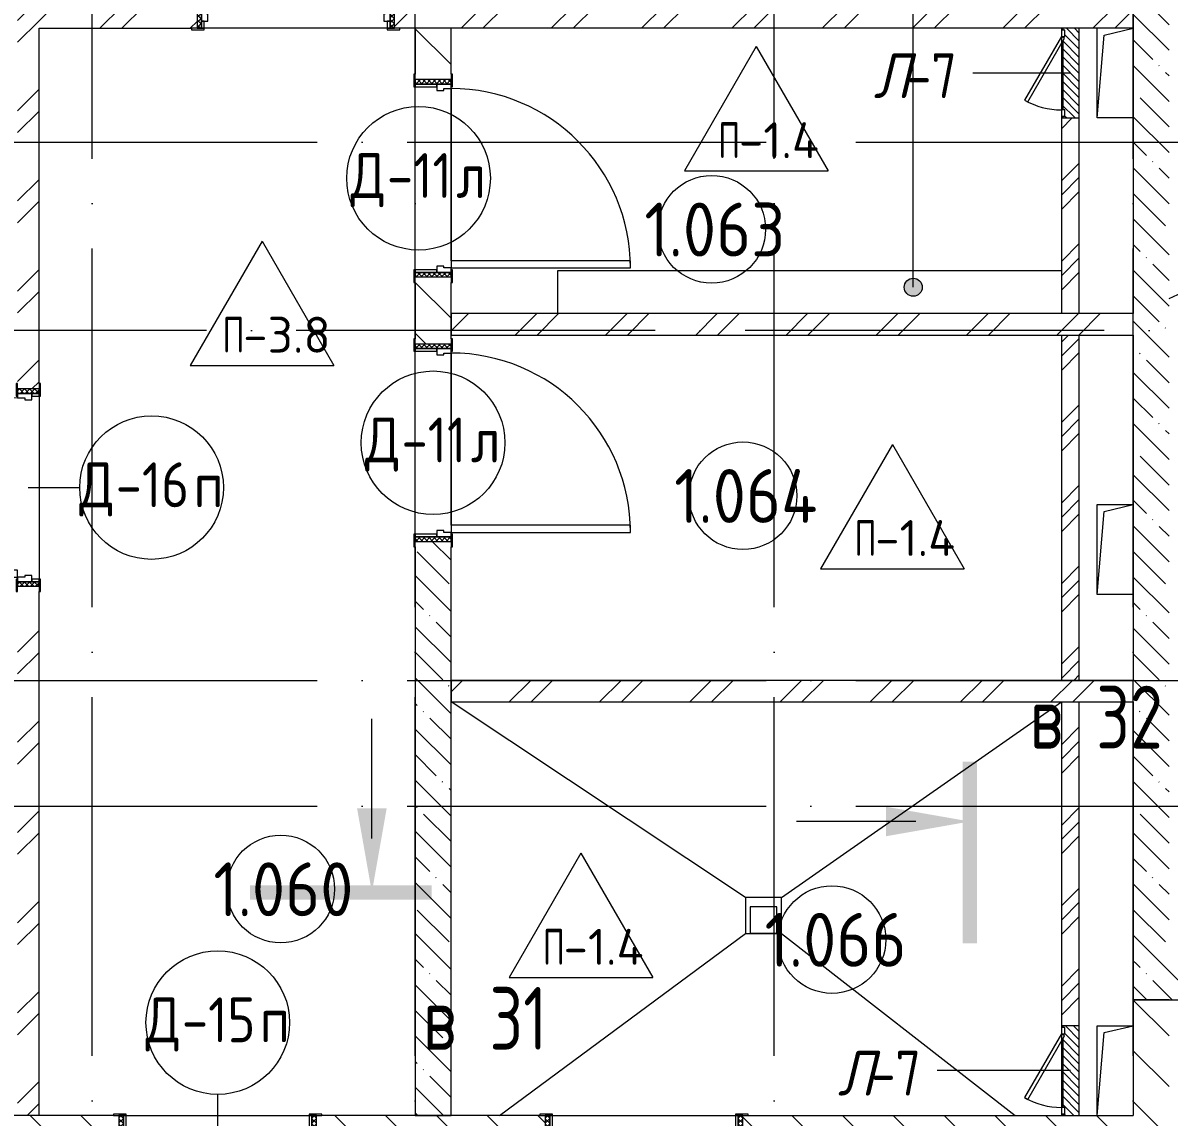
# Model space of a CAD drawing. Header units: millimetres. Extents: x -68946 to 690821, y -552984 to 293768.
# Drawn here: x 142603 to 148988, y 49241 to 55340 of the extents above; entities that cross this region are included whole.
import ezdxf

# ---------------------------------------------------------------- set-up
doc = ezdxf.new("R2010")
doc.units = ezdxf.units.MM
doc.linetypes.add('ADSK_Линия сетки', pattern=[2500, 2000, -250, 0, -250])
doc.linetypes.add('ADSK_Скрыто', pattern=[600, 300, -300])
for name, color, linetype, lineweight in [('A-AREA-____-IDEN', 250, 'Continuous', 9), ('A-DETL-GENF-OTLN', 250, 'Continuous', 5), ('A-DOOR-____-IDEN', 250, 'Continuous', 9), ('A-DOOR-____-MCUT', 250, 'Continuous', 5), ('A-DOOR-____-OTLN', 250, 'Continuous', 5), ('A-DOOR-FRAM-MCUT', 250, 'Continuous', 5), ('A-DOOR-FRAM-OTLN', 250, 'Continuous', 5), ('A-FLOR-____-IDEN', 250, 'Continuous', 9), ('A-FLOR-____-OTLN', 250, 'Continuous', 9), ('A-GENM-____-MCUT', 250, 'Continuous', 25), ('A-GENM-____-OTLN', 250, 'Continuous', 9), ('A-GLAZ-____-OTLN', 250, 'Continuous', 5), ('A-WALL-____-MCUT', 250, 'Continuous', 13), ('A-WALL-____-PATT', 250, 'Continuous', 13), ('G-____-____-SYMB', 250, 'ADSK_Скрыто', 9), ('G-____-____-TEXT', 250, 'Continuous', 9), ('I-WALL-____-OTLN', 250, 'Continuous', 9), ('P-SANR-FIXT-OTLN', 250, 'Continuous', 9), ('S-GRID-____-OTLN', 250, 'Continuous', 9), ('S-STRS-____-MBND', 250, 'Continuous', 5)]:
    doc.layers.add(name, color=color, linetype=linetype, lineweight=lineweight)
doc.styles.add('GOST Common_1', font='', dxfattribs={"width": 0.9, "height": 250})
doc.styles.add('GOST Common_2', font='', dxfattribs={"width": 0.8, "height": 350})
doc.styles.add('ISOCPEUR_1', font='isocpeur.ttf', dxfattribs={"width": 0.9, "height": 250})
doc.styles.add('ISOCPEUR_2', font='isocpeur.ttf', dxfattribs={"height": 160})
doc.styles.add('ISOCPEUR_I_1', font='ГОСТ тип А.ttf', dxfattribs={"height": 2500})
doc.styles.get('GOST Common_1').set_extended_font_data('GOST Common')
doc.styles.get('GOST Common_2').set_extended_font_data('GOST Common')
pattern_1 = [(135, (12287.91, -0.0006), (-141.42136, -141.42136), [])]
pattern_2 = [(135, (1751.41, 164.685), (-14.14214, -14.14214), []), (225, (1751.41, 164.685), (14.14214, -14.14214), [])]
pattern_3 = [(45, (-371.384, 164.685), (-14.1421, 14.1421), []), (135, (-371.384, 164.685), (-14.1421, -14.1421), [])]
pattern_4 = [(135, (1751.41, 124.685), (-14.14214, -14.14214), []), (225, (1751.41, 124.685), (14.14214, -14.14214), [])]
pattern_5 = [(45, (-371.384, 124.685), (-14.1421, 14.1421), []), (135, (-371.384, 124.685), (-14.1421, -14.1421), [])]
pattern_6 = [(45, (12287.9, -0.0006), (-251.4472, 251.4472), []), (45, (12287.9, 381), (-251.4472, 251.4472), [])]
pattern_7 = [(135, (12287.91, -0.0006), (-142.5612, -142.5612), []), (135, (12430.48, -0.0006), (-142.5612, -142.5612), [252.016, -50.403, 3.353, -47.05])]

# ---------------------------------------------------------------- blocks, each defined once
blk = doc.blocks.new('Разрез - Номер вида сзади_3_5 мм-32550532-АР1_Кладочный план 1 этажа С2и3')
at = {"layer": 'G-____-____-SYMB', "linetype": 'Continuous'}
for points in [[(9.798, 0.404), (9.798, -0.394), (-0.333, -0.394), (-0.333, 0.404)], [(2.176, -4.675), (3, 0), (3.824, -4.675)]]:
    blk.add_hatch(color=256, dxfattribs=at).paths.add_polyline_path(points)
at = {"layer": 'G-____-____-SYMB', "linetype": 'Continuous', "lineweight": 20}
blk.add_line((3, -3), (3, -9.663), dxfattribs=at)
blk = doc.blocks.new('Дверь_СКБ_1Ст_Внутренняя - Д-15п_1100x2100h_Приемная_ Кабинет психолога_ Кабинет логопеда-41864136-АР1_Маркировочный план 1 этажа С2и3')
at = {"layer": 'A-DOOR-____-OTLN'}
h = blk.add_hatch(dxfattribs=at)
h.set_pattern_fill('FP_14', color=256, style=0, pattern_type=2)
h.set_pattern_definition(pattern_2)
h.paths.add_polyline_path([(537.5, 100), (537.5, -100), (562.5, -100), (562.5, 100)])
at = {"layer": 'A-DOOR-FRAM-OTLN'}
h = blk.add_hatch(dxfattribs=at)
h.set_pattern_fill('FP_15', color=256, style=0, pattern_type=2)
h.set_pattern_definition(pattern_3)
h.paths.add_polyline_path([(-537.5, 100), (-537.5, -100), (-512.5, -100), (-512.5, 100)])
at = {"layer": 'A-DOOR-____-MCUT'}
for p, q in [((-487.5, 1100), (-487.5, 100)), ((-447.5, 1100), (-487.5, 1100)), ((-447.5, 100), (-447.5, 1100)), ((-487.5, 100), (-447.5, 100))]:
    blk.add_line(p, q, dxfattribs=at)
at = {"layer": 'A-DOOR-____-OTLN'}
blk.add_arc((-487.5, 100), 1000, 360, 90, dxfattribs=at)
at = {"layer": 'A-DOOR-FRAM-MCUT'}
for p, q in [((-497.5, 108), (-567.5, 108)), ((-567.5, 108), (-567.5, 100)), ((-567.5, 100), (-497.5, 100)), ((-512.5, 100), (-537.5, 100)), ((-537.5, 100), (-537.5, -100)), ((-487.5, 100), (-512.5, 100)), ((-512.5, 100), (-512.5, 20)), ((-512.5, -100), (-512.5, 100)), ((-497.5, 100), (-512.5, 100)), ((-512.5, 100), (-512.5, 99)), ((-512.5, 99), (-497.5, 99)), ((-497.5, 100), (-497.5, 108)), ((-497.5, 99), (-497.5, 100)), ((-487.5, 60), (-487.5, 100)), ((512.5, 100), (512.5, 60)), ((537.5, 100), (512.5, 100)), ((592.5, 108), (522.5, 108)), ((522.5, 108), (522.5, 100)), ((537.5, 100), (522.5, 100)), ((522.5, 100), (522.5, 99)), ((522.5, 100), (592.5, 100)), ((522.5, 99), (537.5, 99)), ((537.5, 20), (537.5, 100)), ((562.5, 100), (537.5, 100)), ((537.5, 100), (537.5, -100)), ((537.5, 99), (537.5, 100)), ((562.5, -100), (562.5, 100)), ((592.5, 100), (592.5, 108)), ((-512.5, 20), (-477.5, 20)), ((-497.5, 20), (-512.5, 20)), ((-512.5, 20), (-512.5, -100)), ((-497.5, -100), (-497.5, 20)), ((-477.5, 60), (-487.5, 60)), ((-477.5, 20), (-477.5, 60)), ((512.5, 60), (502.5, 60)), ((502.5, 60), (502.5, 20)), ((502.5, 20), (537.5, 20)), ((537.5, 20), (522.5, 20)), ((522.5, 20), (522.5, -100)), ((537.5, -100), (537.5, 20)), ((-497.5, -100), (-567.5, -100)), ((-567.5, -100), (-567.5, -108)), ((-567.5, -108), (-497.5, -108)), ((-537.5, -100), (-512.5, -100)), ((-512.5, -100), (-497.5, -100)), ((-497.5, -108), (-497.5, -100)), ((522.5, -100), (537.5, -100)), ((592.5, -100), (522.5, -100)), ((522.5, -100), (522.5, -108)), ((522.5, -108), (592.5, -108)), ((537.5, -100), (562.5, -100)), ((592.5, -108), (592.5, -100))]:
    blk.add_line(p, q, dxfattribs=at)
blk = doc.blocks.new('Дверь_СКБ_1Ст_Внутренняя - Д-16п_1100x2100h_Кабинет врача_ Процедурный кабинет_ Прививочный кабинет-41907470-АР1_Маркировочный план 1 этажа С2и3')
at = {"layer": 'A-DOOR-____-OTLN'}
h = blk.add_hatch(dxfattribs=at)
h.set_pattern_fill('FP_12', color=256, style=0, pattern_type=2)
h.set_pattern_definition(pattern_4)
h.paths.add_polyline_path([(537.5, -46.9), (537.5, -60), (562.5, -60), (562.5, 60), (537.5, 60)])
at = {"layer": 'A-DOOR-FRAM-OTLN'}
h = blk.add_hatch(dxfattribs=at)
h.set_pattern_fill('FP_13', color=256, style=0, pattern_type=2)
h.set_pattern_definition(pattern_5)
h.paths.add_polyline_path([(-537.5, 60), (-537.5, -60), (-512.5, -60), (-512.5, 60)])
at = {"layer": 'A-DOOR-____-MCUT'}
for p, q in [((-487.5, 1060), (-487.5, 60)), ((-447.5, 1060), (-487.5, 1060)), ((-447.5, 60), (-447.5, 1060)), ((-487.5, 60), (-447.5, 60))]:
    blk.add_line(p, q, dxfattribs=at)
at = {"layer": 'A-DOOR-____-OTLN'}
blk.add_arc((-487.5, 60), 1000, 360, 90, dxfattribs=at)
at = {"layer": 'A-DOOR-FRAM-MCUT'}
for p, q in [((-497.5, 68), (-567.5, 68)), ((-567.5, 68), (-567.5, 60)), ((-497.5, 60), (-497.5, 68)), ((592.5, 68), (522.5, 68)), ((522.5, 68), (522.5, 60)), ((592.5, 60), (592.5, 68)), ((-567.5, 60), (-497.5, 60)), ((-512.5, 60), (-537.5, 60)), ((-537.5, 60), (-537.5, -60)), ((-487.5, 60), (-512.5, 60)), ((-512.5, 60), (-512.5, -20)), ((-512.5, -60), (-512.5, 60)), ((-497.5, 60), (-512.5, 60)), ((-512.5, 60), (-512.5, 59)), ((-512.5, 59), (-497.5, 59)), ((-497.5, 59), (-497.5, 60)), ((-487.5, 20), (-487.5, 60)), ((-477.5, 20), (-487.5, 20)), ((-477.5, -20), (-477.5, 20)), ((512.5, 20), (502.5, 20)), ((502.5, 20), (502.5, -20)), ((512.5, 60), (512.5, 20)), ((537.5, 60), (512.5, 60)), ((537.5, 60), (522.5, 60)), ((522.5, 60), (522.5, 59)), ((522.5, 60), (592.5, 60)), ((522.5, 59), (537.5, 59)), ((537.5, -20), (537.5, 60)), ((562.5, 60), (537.5, 60)), ((537.5, 60), (537.5, -60)), ((537.5, 59), (537.5, 60)), ((562.5, -60), (562.5, 60)), ((-497.5, -60), (-567.5, -60)), ((-567.5, -60), (-567.5, -68)), ((-537.5, -60), (-512.5, -60)), ((-512.5, -20), (-477.5, -20)), ((-497.5, -20), (-512.5, -20)), ((-512.5, -20), (-512.5, -60)), ((-512.5, -60), (-497.5, -60)), ((-497.5, -60), (-497.5, -20)), ((-497.5, -68), (-497.5, -60)), ((502.5, -20), (537.5, -20)), ((537.5, -20), (522.5, -20)), ((522.5, -20), (522.5, -60)), ((522.5, -60), (537.5, -60)), ((592.5, -60), (522.5, -60)), ((522.5, -60), (522.5, -68)), ((537.5, -60), (537.5, -20)), ((537.5, -60), (562.5, -60)), ((592.5, -68), (592.5, -60)), ((-567.5, -68), (-497.5, -68)), ((522.5, -68), (592.5, -68))]:
    blk.add_line(p, q, dxfattribs=at)
blk = doc.blocks.new('Дверь_СКБ_1Ст_Внутренняя - Д-5п_1100x2100h_С_У МГН-41859650-АР1_Маркировочный план 1 этажа С2и3')
at = {"layer": 'A-DOOR-____-OTLN'}
h = blk.add_hatch(dxfattribs=at)
h.set_pattern_fill('FP_14', color=256, style=0, pattern_type=2)
h.set_pattern_definition(pattern_2)
h.paths.add_polyline_path([(545.3, 100), (537.5, 100), (537.5, -100), (562.5, -100), (562.5, 100)])
at = {"layer": 'A-DOOR-FRAM-OTLN'}
h = blk.add_hatch(dxfattribs=at)
h.set_pattern_fill('FP_15', color=256, style=0, pattern_type=2)
h.set_pattern_definition(pattern_3)
h.paths.add_polyline_path([(-537.5, 100), (-537.5, -100), (-512.5, -100), (-512.5, 100)])
at = {"layer": 'A-DOOR-____-MCUT'}
for p, q in [((-487.5, 1100), (-487.5, 100)), ((-447.5, 1100), (-487.5, 1100)), ((-447.5, 100), (-447.5, 1100)), ((-487.5, 100), (-447.5, 100))]:
    blk.add_line(p, q, dxfattribs=at)
at = {"layer": 'A-DOOR-____-OTLN'}
blk.add_arc((-487.5, 100), 1000, 360, 90, dxfattribs=at)
at = {"layer": 'A-DOOR-FRAM-MCUT'}
for p, q in [((-497.5, 108), (-567.5, 108)), ((-567.5, 108), (-567.5, 100)), ((-567.5, 100), (-497.5, 100)), ((-512.5, 100), (-537.5, 100)), ((-537.5, 100), (-537.5, -100)), ((-487.5, 100), (-512.5, 100)), ((-512.5, 100), (-512.5, 20)), ((-512.5, -100), (-512.5, 100)), ((-497.5, 100), (-512.5, 100)), ((-512.5, 100), (-512.5, 99)), ((-512.5, 99), (-497.5, 99)), ((-497.5, 100), (-497.5, 108)), ((-497.5, 99), (-497.5, 100)), ((-487.5, 60), (-487.5, 100)), ((512.5, 100), (512.5, 60)), ((537.5, 100), (512.5, 100)), ((592.5, 108), (522.5, 108)), ((522.5, 108), (522.5, 100)), ((537.5, 100), (522.5, 100)), ((522.5, 100), (522.5, 99)), ((522.5, 100), (592.5, 100)), ((522.5, 99), (537.5, 99)), ((537.5, 20), (537.5, 100)), ((562.5, 100), (537.5, 100)), ((537.5, 100), (537.5, -100)), ((537.5, 99), (537.5, 100)), ((562.5, -100), (562.5, 100)), ((592.5, 100), (592.5, 108)), ((-512.5, 20), (-477.5, 20)), ((-497.5, 20), (-512.5, 20)), ((-512.5, 20), (-512.5, -100)), ((-497.5, -100), (-497.5, 20)), ((-477.5, 60), (-487.5, 60)), ((-477.5, 20), (-477.5, 60)), ((512.5, 60), (502.5, 60)), ((502.5, 60), (502.5, 20)), ((502.5, 20), (537.5, 20)), ((537.5, 20), (522.5, 20)), ((522.5, 20), (522.5, -100)), ((537.5, -100), (537.5, 20)), ((-497.5, -100), (-567.5, -100)), ((-567.5, -100), (-567.5, -108)), ((-567.5, -108), (-497.5, -108)), ((-537.5, -100), (-512.5, -100)), ((-512.5, -100), (-497.5, -100)), ((-497.5, -108), (-497.5, -100)), ((522.5, -100), (537.5, -100)), ((592.5, -100), (522.5, -100)), ((522.5, -100), (522.5, -108)), ((522.5, -108), (592.5, -108)), ((537.5, -100), (562.5, -100)), ((592.5, -108), (592.5, -100))]:
    blk.add_line(p, q, dxfattribs=at)
blk = doc.blocks.new('Дверь_СКБ_1Ст_Внутренняя - Д-16п_1100x2100h_Кабинет врача_ Процедурный кабинет_ Прививочный кабинет-V11-АР1_Маркировочный план 1 этажа С2и3')
at = {"layer": 'A-DOOR-____-OTLN'}
h = blk.add_hatch(dxfattribs=at)
h.set_pattern_fill('FP_12', color=256, style=0, pattern_type=2)
h.set_pattern_definition(pattern_4)
h.paths.add_polyline_path([(562.5, -60), (562.5, 60), (537.5, 60), (537.5, -60)])
at = {"layer": 'A-DOOR-FRAM-OTLN'}
h = blk.add_hatch(dxfattribs=at)
h.set_pattern_fill('FP_13', color=256, style=0, pattern_type=2)
h.set_pattern_definition(pattern_5)
h.paths.add_polyline_path([(-512.5, -60), (-512.5, 60), (-537.5, 60), (-537.5, -60)])
at = {"layer": 'A-DOOR-____-MCUT'}
for p, q in [((-487.5, 1060), (-487.5, 60)), ((-447.5, 1060), (-487.5, 1060)), ((-447.5, 60), (-447.5, 1060)), ((-487.5, 60), (-447.5, 60))]:
    blk.add_line(p, q, dxfattribs=at)
at = {"layer": 'A-DOOR-____-OTLN'}
blk.add_arc((-487.5, 60), 1000, 360, 90, dxfattribs=at)
at = {"layer": 'A-DOOR-FRAM-MCUT'}
for p, q in [((-497.5, 68), (-567.5, 68)), ((-567.5, 68), (-567.5, 60)), ((-497.5, 60), (-497.5, 68)), ((592.5, 68), (522.5, 68)), ((522.5, 68), (522.5, 60)), ((592.5, 60), (592.5, 68)), ((-567.5, 60), (-497.5, 60)), ((-512.5, 60), (-537.5, 60)), ((-537.5, 60), (-537.5, -60)), ((-487.5, 60), (-512.5, 60)), ((-512.5, 60), (-512.5, -20)), ((-512.5, -60), (-512.5, 60)), ((-497.5, 60), (-512.5, 60)), ((-512.5, 60), (-512.5, 59)), ((-512.5, 59), (-497.5, 59)), ((-497.5, 59), (-497.5, 60)), ((-487.5, 20), (-487.5, 60)), ((-477.5, 20), (-487.5, 20)), ((-477.5, -20), (-477.5, 20)), ((512.5, 20), (502.5, 20)), ((502.5, 20), (502.5, -20)), ((512.5, 60), (512.5, 20)), ((537.5, 60), (512.5, 60)), ((537.5, 60), (522.5, 60)), ((522.5, 60), (522.5, 59)), ((522.5, 60), (592.5, 60)), ((522.5, 59), (537.5, 59)), ((537.5, -20), (537.5, 60)), ((562.5, 60), (537.5, 60)), ((537.5, 60), (537.5, -60)), ((537.5, 59), (537.5, 60)), ((562.5, -60), (562.5, 60)), ((-497.5, -60), (-567.5, -60)), ((-567.5, -60), (-567.5, -68)), ((-537.5, -60), (-512.5, -60)), ((-512.5, -20), (-477.5, -20)), ((-497.5, -20), (-512.5, -20)), ((-512.5, -20), (-512.5, -60)), ((-512.5, -60), (-497.5, -60)), ((-497.5, -60), (-497.5, -20)), ((-497.5, -68), (-497.5, -60)), ((502.5, -20), (537.5, -20)), ((537.5, -20), (522.5, -20)), ((522.5, -20), (522.5, -60)), ((522.5, -60), (537.5, -60)), ((592.5, -60), (522.5, -60)), ((522.5, -60), (522.5, -68)), ((537.5, -60), (537.5, -20)), ((537.5, -60), (562.5, -60)), ((592.5, -68), (592.5, -60)), ((-567.5, -68), (-497.5, -68)), ((522.5, -68), (592.5, -68))]:
    blk.add_line(p, q, dxfattribs=at)
blk = doc.blocks.new('Дверь_СКБ_1Ст_Внутренняя - Д-11л_1100x2100h_С_У медблока-V28-АР1_Маркировочный план 1 этажа С2и3')
at = {"layer": 'A-DOOR-____-OTLN'}
h = blk.add_hatch(dxfattribs=at)
h.set_pattern_fill('FP_14', color=256, style=0, pattern_type=2)
h.set_pattern_definition(pattern_2)
h.paths.add_polyline_path([(562.5, 100), (537.5, 100), (537.5, -100), (562.5, -100)])
at = {"layer": 'A-DOOR-FRAM-OTLN'}
h = blk.add_hatch(dxfattribs=at)
h.set_pattern_fill('FP_15', color=256, style=0, pattern_type=2)
h.set_pattern_definition(pattern_3)
h.paths.add_polyline_path([(-512.5, 100), (-537.5, 100), (-537.5, -100), (-512.5, -100)])
at = {"layer": 'A-DOOR-____-MCUT'}
for p, q in [((512.5, 1100), (472.5, 1100)), ((472.5, 1100), (472.5, 100)), ((512.5, 100), (512.5, 1100)), ((472.5, 100), (512.5, 100))]:
    blk.add_line(p, q, dxfattribs=at)
at = {"layer": 'A-DOOR-____-OTLN'}
blk.add_arc((512.5, 100), 1000, 90, 180, dxfattribs=at)
at = {"layer": 'A-DOOR-FRAM-MCUT'}
for p, q in [((-497.5, 108), (-567.5, 108)), ((-567.5, 108), (-567.5, 100)), ((-567.5, 100), (-497.5, 100)), ((-512.5, 100), (-537.5, 100)), ((-537.5, 100), (-537.5, -100)), ((-487.5, 100), (-512.5, 100)), ((-512.5, 100), (-512.5, 20)), ((-512.5, -100), (-512.5, 100)), ((-497.5, 100), (-512.5, 100)), ((-512.5, 100), (-512.5, 99)), ((-512.5, 99), (-497.5, 99)), ((-497.5, 100), (-497.5, 108)), ((-497.5, 99), (-497.5, 100)), ((-487.5, 60), (-487.5, 100)), ((512.5, 100), (512.5, 60)), ((537.5, 100), (512.5, 100)), ((592.5, 108), (522.5, 108)), ((522.5, 108), (522.5, 100)), ((537.5, 100), (522.5, 100)), ((522.5, 100), (522.5, 99)), ((522.5, 100), (592.5, 100)), ((522.5, 99), (537.5, 99)), ((537.5, 20), (537.5, 100)), ((562.5, 100), (537.5, 100)), ((537.5, 100), (537.5, -100)), ((537.5, 99), (537.5, 100)), ((562.5, -100), (562.5, 100)), ((592.5, 100), (592.5, 108)), ((-512.5, 20), (-477.5, 20)), ((-497.5, 20), (-512.5, 20)), ((-512.5, 20), (-512.5, -100)), ((-497.5, -100), (-497.5, 20)), ((-477.5, 60), (-487.5, 60)), ((-477.5, 20), (-477.5, 60)), ((512.5, 60), (502.5, 60)), ((502.5, 60), (502.5, 20)), ((502.5, 20), (537.5, 20)), ((537.5, 20), (522.5, 20)), ((522.5, 20), (522.5, -100)), ((537.5, -100), (537.5, 20)), ((-497.5, -100), (-567.5, -100)), ((-567.5, -100), (-567.5, -108)), ((-567.5, -108), (-497.5, -108)), ((-537.5, -100), (-512.5, -100)), ((-512.5, -100), (-497.5, -100)), ((-497.5, -108), (-497.5, -100)), ((522.5, -100), (537.5, -100)), ((592.5, -100), (522.5, -100)), ((522.5, -100), (522.5, -108)), ((522.5, -108), (592.5, -108)), ((537.5, -100), (562.5, -100)), ((592.5, -108), (592.5, -100))]:
    blk.add_line(p, q, dxfattribs=at)
blk = doc.blocks.new('ТП-104 - ТП-104_110-150VSDs-28716108-АР1_Маркировочный план 1 этажа С2и3')
at = {"layer": 'P-SANR-FIXT-OTLN', "lineweight": 5}
for p, q in [((74, 74), (-74, 74)), ((-74, 74), (-74, -74)), ((74, -74), (74, 74)), ((-74, -74), (74, -74))]:
    blk.add_line(p, q, dxfattribs=at)
blk = doc.blocks.new('_Wn_-As_OpeningMEP_floor__Rectangular - _Wn_-As_OpeningMEP_floor__Rectangular-32466846-АР1_Маркировочный план 1 этажа С2и3')
at = {"layer": 'A-DETL-GENF-OTLN', "lineweight": 5}
for p, q in [((-100, -200), (-62.2, 262.2)), ((-62.2, 262.2), (100, 300))]:
    blk.add_line(p, q, dxfattribs=at)
blk = doc.blocks.new('АР_Люк - ЛРС_ВК_500х400_наружный_NCS S 1000-N-42722041-АР1_Маркировочный план 1 этажа С2и3')
at = {"layer": 'A-DOOR-____-OTLN'}
h = blk.add_hatch(dxfattribs=at)
h.set_pattern_fill('FP_148', color=256, style=0, pattern_type=2)
h.set_pattern_definition([(45, (125, 0), (-22.6274, 22.6274), [])])
h.paths.add_polyline_path([(-125, 50), (-125, -50), (375, -50), (375, 50), (365, 50), (365, 30), (330, 30), (330, 50), (320, 32.7), (290, 50), (-80, 50), (-80, 30), (-115, 30), (-115, 50), (-119.6, 50)])
at = {"layer": 'A-DETL-GENF-OTLN', "lineweight": 5}
for p, q in [((375, 50), (-125, 50)), ((-125, 50), (-125, -50)), ((375, -50), (375, 50)), ((-125, -50), (375, -50))]:
    blk.add_line(p, q, dxfattribs=at)
at = {"layer": 'A-DOOR-____-MCUT', "lineweight": 5}
for p, q in [((-25.1, 255), (-35.1, 237.7)), ((-35.1, 237.7), (320, 32.7)), ((330, 50), (-25.1, 255)), ((-80, 50), (-115, 50)), ((-115, 50), (-115, 30)), ((-115, 30), (-80, 30)), ((-80, 30), (-80, 50)), ((320, 32.7), (330, 50)), ((365, 50), (330, 50)), ((330, 50), (330, 30)), ((330, 30), (365, 30)), ((365, 30), (365, 50))]:
    blk.add_line(p, q, dxfattribs=at)
blk.add_arc((330, 50), 410, 150, 180, dxfattribs=at)
at = {"layer": 'A-DOOR-____-OTLN'}
blk.add_line((330, 50), (-25.1, 255), dxfattribs=at)
blk = doc.blocks.new('ASML_АР_Отделка Люка - ВО Отделка люков_Грунтовка 0_Шпатлевка 0_Окраска 0_0-42722003-АР1_Маркировочный план 1 этажа С2и3')
at = {"layer": 'A-GENM-____-MCUT', "lineweight": 5}
for p, q in [((-240, 3), (-250, 3)), ((-250, 3), (-250, 0)), ((177.1, 3), (-205, 3)), ((205, 3), (201, 3)), ((250, 3), (240, 3)), ((250, 0), (250, 3)), ((-250, 0), (-240, 0)), ((-205, 0), (182.3, 0)), ((199.2, 0), (205, 0)), ((240, 0), (250, 0))]:
    blk.add_line(p, q, dxfattribs=at)
blk = doc.blocks.new('AAR_СКБ_Марка_Помещения_мал - Номер-28977439-АР1_Маркировочный план 1 этажа С2и3')
at = {"layer": 'A-AREA-____-IDEN'}
blk.add_circle((-0.028, 0), 3, dxfattribs=at)
blk = doc.blocks.new('AAR_СКБ_Марка_Перекрытия - Марка пола-17325028-АР1_Маркировочный план 1 этажа С2и3')
at = {"layer": 'A-FLOR-____-IDEN'}
for p, q in [((0, 6.932), (-4.002, 0)), ((0, 6.932), (4.002, 0)), ((-4.002, 0), (4.002, 0))]:
    blk.add_line(p, q, dxfattribs=at)
blk = doc.blocks.new('ADSK_Марка_Дверь - Типоразмер_ADSK_Марка-30565456-АР1_Маркировочный план 1 этажа С2и3')
at = {"layer": 'A-DOOR-____-IDEN'}
blk.add_circle((0, 0), 4, dxfattribs=at)

msp = doc.modelspace()

# ---------------------------------------------------------------- hatches: boundary and pattern name
at = {"layer": 'A-WALL-____-PATT', "lineweight": 15, "true_color": 0x000000}
h = msp.add_hatch(dxfattribs=at)
h.set_pattern_fill('FP_1', color=18, style=0, pattern_type=2)
h.set_pattern_definition(pattern_7)
h.paths.add_polyline_path([(148787.9138, 50095), (148987.913, 50095), (148987.9138, 58775), (148787.9138, 58775), (148787.9138, 50205.0006)])
h = msp.add_hatch(dxfattribs=at)
h.set_pattern_fill('FP_4', color=18, style=0, pattern_type=2)
h.set_pattern_definition(pattern_6)
h.paths.add_polyline_path([(142572.9138, 49250.0006), (142692.9138, 49250.0006), (142692.9138, 52199.9994), (142572.9138, 52199.9994), (142572.9138, 49677.7159)])
h.paths.add_polyline_path([(142692.9138, 53299.9994), (142692.9138, 55430), (142572.9138, 55430), (142572.9138, 53299.9994), (142679.8294, 53299.9994)])
h = msp.add_hatch(dxfattribs=at)
h.set_pattern_fill('FP_4', color=18, style=0, pattern_type=2)
h.set_pattern_definition(pattern_6)
h.paths.add_polyline_path([(148147.6515, 55310), (148787.8919, 55310), (148787.8919, 55430), (144672.9138, 55430), (144672.9138, 55310), (147802.4087, 55310)])
h.paths.add_polyline_path([(142692.9138, 55310), (143572.9138, 55310), (143572.9138, 55430), (142692.9138, 55430), (142692.9138, 55380.2269)])
h = msp.add_hatch(dxfattribs=at)
h.set_pattern_fill('FP_2', color=18, style=0, pattern_type=2)
h.set_pattern_definition(pattern_1)
h.paths.add_polyline_path([(144987.9138, 53550.0026), (144987.9138, 53923.9263), (144787.9138, 53923.9263), (144787.9138, 53550.0026)])
h.paths.add_polyline_path([(144787.9138, 55023.9263), (144987.9138, 55023.9263), (144987.9138, 55310), (144787.9138, 55310), (144787.9138, 55053.9263)])
h = msp.add_hatch(dxfattribs=at)
h.set_pattern_fill('FP_5', color=18, style=0, pattern_type=2)
h.set_pattern_definition([(45, (12287.9, -0.0006), (-224.5064, 224.5064), []), (45, (12367.3, -0.0006), (0, 449.0128), []), (45, (12208.54, -0.0006), (0, 449.0128), [])])
h.paths.add_polyline_path([(148394.9138, 49750.0006), (148487.9138, 49750.0006), (148487.9138, 51555), (148387.9138, 51555), (148387.9138, 49750.0006)])
h.paths.add_polyline_path([(148387.9138, 51675), (148487.9138, 51675), (148487.9138, 53600), (148387.9138, 53600), (148387.9138, 51724.9994)])
h.paths.add_polyline_path([(148487.9138, 53720), (148487.9138, 54810), (148387.9138, 54810), (148387.9138, 53720)])
h = msp.add_hatch(dxfattribs=at)
h.set_pattern_fill('FP_4', color=18, style=0, pattern_type=2)
h.set_pattern_definition(pattern_6)
h.paths.add_polyline_path([(148692.0723, 53600), (148787.9138, 53600), (148787.9138, 53720), (144987.9138, 53720), (144987.9138, 53600), (148587.9138, 53600)])
h = msp.add_hatch(dxfattribs=at)
h.set_pattern_fill('FP_1', color=18, style=0, pattern_type=2)
h.set_pattern_definition(pattern_7)
h.paths.add_polyline_path([(144833.048, 49250), (144987.9138, 49250), (144987.9138, 52450), (144787.9138, 52450), (144787.9138, 49250.0006), (144812.9138, 49250.0006)])
h = msp.add_hatch(dxfattribs=at)
h.set_pattern_fill('FP_4', color=18, style=0, pattern_type=2)
h.set_pattern_definition(pattern_6)
h.paths.add_polyline_path([(148787.9138, 51555), (148787.9138, 51675), (144987.9138, 51675), (144987.9138, 51555), (148710.9849, 51555)])
h = msp.add_hatch(dxfattribs=at)
h.set_pattern_fill('FP_1', color=18, style=0, pattern_type=2)
h.set_pattern_definition(pattern_7)
h.paths.add_polyline_path([(152737.9138, 49895), (152737.9138, 50095), (148787.9138, 50095), (148787.9138, 49895), (152626.9949, 49895)])
h = msp.add_hatch(dxfattribs=at)
h.set_pattern_fill('FP_2', color=18, style=0, pattern_type=2)
h.set_pattern_definition(pattern_1)
h.paths.add_polyline_path([(148789.2073, 42705.0006), (148987.9138, 42705.0006), (148987.9138, 44925), (148787.9138, 44925), (148787.9138, 42705.0006)])
h.paths.add_polyline_path([(148987.7441, 45325), (148987.9133, 45325), (148987.8919, 45809.9994), (148787.9138, 45809.9994), (148787.9138, 45325), (148987.5438, 45325)])
h.paths.add_polyline_path([(148987.8919, 48009.9994), (148987.9138, 48009.9994), (148987.8933, 49895), (148787.9154, 49895.0006), (148787.9138, 48009.9994)])
h = msp.add_hatch(dxfattribs=at)
h.set_pattern_fill('FP_2', color=18, style=0, pattern_type=2)
h.set_pattern_definition(pattern_1)
h.paths.add_polyline_path([(144987.9138, 49050.0006), (145512.8919, 49050.0006), (145512.8919, 49250.0006), (144237.9138, 49250.0006), (144237.9138, 49050.0006), (144812.9138, 49050.0006)])
h.paths.add_polyline_path([(146617.8919, 49050.0006), (148787.9138, 49050.0006), (148787.9138, 49250.0006), (146612.8919, 49250.0006), (146612.8919, 49050.0006)])
h.paths.add_polyline_path([(130710.6383, 49050.0006), (138437.9148, 49050.0006), (138437.9148, 49249.9987), (127932.9138, 49250.0006), (127932.9138, 49050.0006), (130417.6776, 49050.0006)])
h.paths.add_polyline_path([(127612.9138, 49050.0006), (127632.9138, 49050.0006), (127632.9138, 49250.0006), (127412.9138, 49250.0006), (127412.9138, 49050.0006), (127611.9652, 49050.0006)])
h.paths.add_polyline_path([(139792.9138, 49050.0006), (141007.9138, 49050.0006), (141007.9138, 49249.9987), (138987.9148, 49249.9987), (138987.9148, 49050.0006), (139784.5018, 49050.0006)])
h.paths.add_polyline_path([(142702.9138, 49050.0006), (143137.9138, 49050.0006), (143137.9138, 49250.0006), (142107.9138, 49249.9987), (142107.9138, 49050.0006), (142692.9138, 49050.0006)])
at = {"layer": 'G-____-____-TEXT', "true_color": 0x000000}
h = msp.add_hatch(color=18, dxfattribs=at)
edge = h.paths.add_edge_path()
edge.add_arc((147562.7953, 53866.5287), 50, 0, 360)

# ---------------------------------------------------------------- linework, layer by layer
at = {"layer": 'A-DOOR-____-IDEN', "color": 18, "true_color": 0x000000}
for p, q in [((148437.9138, 55060), (147895.4897, 55060)), ((142632.9138, 52749.9994), (142917.2888, 52749.9994)), ((148437.9138, 49500.0006), (147695.6937, 49500.0006)), ((143687.9138, 49150.0006), (143687.9138, 49367.7712))]:
    msp.add_line(p, q, dxfattribs=at)
at = {"layer": 'A-FLOR-____-OTLN', "color": 18, "lineweight": 5, "true_color": 0x000000}
for p, q in [((148587.9138, 54810), (148587.9138, 55310)), ((144987.9138, 54013.9263), (144987.9138, 54973.9263)), ((144987.9138, 54973.9263), (144987.9138, 54013.9263)), ((148787.9138, 54810), (148587.9138, 54810)), ((145582.9138, 53960), (148387.9138, 53960)), ((145582.9138, 53720), (145582.9138, 53960)), ((144987.9138, 52540.0026), (144987.9138, 53500.0026)), ((144987.9138, 53500.0026), (144987.9138, 52540.0026)), ((148587.9138, 52154.9581), (148587.9138, 52654.9581)), ((148587.9138, 52654.9581), (148787.9138, 52654.9581)), ((148787.9138, 52154.9581), (148587.9138, 52154.9581)), ((146627.9138, 50464.6408), (146627.9138, 50264.6408)), ((146827.9138, 50464.6408), (146627.9138, 50464.6408)), ((146827.9138, 50264.6408), (146827.9138, 50464.6408)), ((146627.9138, 50264.6408), (146827.9138, 50264.6408)), ((148587.8919, 49250.0392), (148587.8919, 49750.0392)), ((148587.8919, 49750.0392), (148787.8919, 49750.0392))]:
    msp.add_line(p, q, dxfattribs=at)
at = {"layer": 'A-FLOR-____-OTLN', "color": 18, "true_color": 0x000000}
for p, q in [((146627.9138, 50464.6408), (144987.9138, 51555)), ((146827.9138, 50464.6408), (148387.9138, 51555)), ((145257.9527, 49250.0006), (146627.9138, 50264.6408)), ((146827.9138, 50264.6408), (148131.0477, 49250.0006))]:
    msp.add_line(p, q, dxfattribs=at)
at = {"layer": 'A-WALL-____-MCUT', "color": 18, "lineweight": 15, "true_color": 0x000000}
for p, q in [((148787.9138, 58775), (148787.9138, 53720)), ((148787.8919, 55310), (148787.8919, 55430)), ((142692.9138, 55310), (143542.9138, 55310)), ((142692.9138, 53329.9994), (142692.9138, 55310)), ((148394.9138, 55310), (144702.9138, 55310)), ((144787.9138, 55310), (144787.9138, 55053.9263)), ((144987.9138, 55053.9263), (144987.9138, 55310)), ((148387.9138, 55310), (148387.9138, 55300)), ((148787.8919, 55310), (148397.9138, 55310)), ((148487.9138, 53720), (148487.9138, 55310)), ((148387.9138, 55225), (148387.9138, 54855)), ((148387.9138, 54820), (148387.9138, 53720)), ((144787.9138, 53893.9263), (144787.9138, 53580.0026)), ((144987.9138, 53580.0026), (144987.9138, 53893.9263)), ((148387.9138, 53720), (144987.9138, 53720)), ((144987.9138, 53720), (144987.9138, 53600)), ((148487.9138, 53720), (148387.9138, 53720)), ((148787.9138, 53720), (148487.9138, 53720)), ((148787.9138, 53600), (148787.9138, 53720)), ((144987.9138, 53600), (148387.9138, 53600)), ((148387.9138, 53600), (148487.9138, 53600)), ((148387.9138, 53600), (148387.9138, 51675)), ((148487.9138, 53600), (148787.9138, 53600)), ((148487.9138, 51675), (148487.9138, 53600)), ((148787.9138, 53600), (148787.9138, 51675)), ((144787.9138, 52420.0026), (144787.9138, 49250)), ((144987.9138, 49250), (144987.9138, 52420.0026)), ((142692.9138, 49250.0006), (142692.9138, 52169.9994)), ((148387.9138, 51675), (144987.9138, 51675)), ((144987.9138, 51675), (144987.9138, 51555)), ((148487.9138, 51675), (148387.9138, 51675)), ((148787.9138, 51675), (148487.9138, 51675)), ((148787.9138, 51555), (148787.9138, 51675)), ((144987.9138, 51555), (148387.9138, 51555)), ((148387.9138, 51555), (148487.9138, 51555)), ((148387.9138, 51555), (148387.9138, 49740.0006)), ((148487.9138, 51555), (148787.9138, 51555)), ((148487.9138, 49250.0006), (148487.9138, 51555)), ((148787.9138, 51555), (148787.9138, 49895)), ((148787.9138, 49895.0006), (148787.9138, 49250.0006)), ((148987.9138, 49895.0006), (148787.9138, 49895.0006)), ((148787.9138, 49895), (150117.9138, 49895)), ((148387.9138, 49665.0006), (148387.9138, 49295.0006)), ((143107.9138, 49250.0006), (142137.9138, 49250.0006)), ((145482.8919, 49250.0006), (144267.9138, 49250.0006)), ((144787.9138, 49250), (144987.9138, 49250)), ((146642.8919, 49250.0006), (148394.9138, 49250.0006)), ((148387.9138, 49260.0006), (148387.9138, 49250.0006)), ((148397.9138, 49250.0006), (148787.9138, 49250.0006))]:
    msp.add_line(p, q, dxfattribs=at)
at = {"layer": 'G-____-____-TEXT', "color": 18, "true_color": 0x000000}
msp.add_line((147562.7953, 53866.5287), (147562.7953, 55798.6997), dxfattribs=at)
msp.add_circle((147562.7953, 53866.5287), 50, dxfattribs=at)
at = {"layer": 'I-WALL-____-OTLN', "color": 18, "lineweight": 15, "true_color": 0x000000}
for p, q in [((144632.9138, 55310), (143612.9138, 55310)), ((144787.9138, 53963.9263), (144787.9138, 54983.9263)), ((144787.9138, 52490.0026), (144787.9138, 53510.0026)), ((142692.9138, 53259.9994), (142692.9138, 52239.9994)), ((143177.9138, 49250.0006), (144197.9138, 49250.0006)), ((145552.8919, 49250.0006), (146572.8919, 49250.0006))]:
    msp.add_line(p, q, dxfattribs=at)
at = {"layer": 'S-GRID-____-OTLN', "color": 18, "linetype": 'ADSK_Линия сетки', "true_color": 0x000000}
for p, q in [((142987.9138, -2919.5356), (142987.9138, 61063.6538)), ((144787.9138, -2919.5356), (144787.9138, 61063.6538)), ((146787.9138, -2919.5356), (146787.9138, 61063.6538)), ((148787.9138, -2919.5356), (148787.9138, 61063.6538)), ((77240.3519, 54675), (168626.8279, 54675)), ((168626.8279, 53625), (111607.9138, 53625)), ((77240.3519, 51675), (168626.8279, 51675)), ((77240.3519, 50975), (168626.8279, 50975))]:
    msp.add_line(p, q, dxfattribs=at)
at = {"layer": 'S-STRS-____-MBND', "color": 18, "true_color": 0x000000}
msp.add_line((149673.1254, 54122.1721), (148986.4138, 53801.9533), dxfattribs=at)

# ---------------------------------------------------------------- block references
at = {"layer": 'A-AREA-____-IDEN', "color": 18, "true_color": 0x000000, "xscale": 99.99999999999993, "yscale": 99.99999999999993, "zscale": 99.99999999999993}
for p in [(146442.9138, 54189.5708), (146617.0265, 52704.5313), (144041.9878, 50512.2816), (147112.6489, 50230.5587)]:
    msp.add_blockref('AAR_СКБ_Марка_Помещения_мал - Номер-28977439-АР1_Маркировочный план 1 этажа С2и3', p, dxfattribs=at)
at = {"layer": 'A-DOOR-____-IDEN', "color": 18, "true_color": 0x000000, "xscale": 99.99999999999993, "yscale": 99.99999999999993, "zscale": 99.99999999999993}
for p in [(144806.7738, 54473.9263), (144887.9138, 53000.0026), (143319.5962, 52749.9994), (143688.3712, 49767.7712)]:
    msp.add_blockref('ADSK_Марка_Дверь - Типоразмер_ADSK_Марка-30565456-АР1_Маркировочный план 1 этажа С2и3', p, dxfattribs=at)
at = {"layer": 'A-DOOR-____-OTLN', "color": 18, "true_color": 0x000000}
msp.add_blockref('Дверь_СКБ_1Ст_Внутренняя - Д-16п_1100x2100h_Кабинет врача_ Процедурный кабинет_ Прививочный кабинет-V11-АР1_Маркировочный план 1 этажа С2и3', (144110.4138, 55370), dxfattribs=at)
for name, p, rotation in [('АР_Люк - ЛРС_ВК_500х400_наружный_NCS S 1000-N-42722041-АР1_Маркировочный план 1 этажа С2и3', (148437.9138, 54935), 90), ('Дверь_СКБ_1Ст_Внутренняя - Д-11л_1100x2100h_С_У медблока-V28-АР1_Маркировочный план 1 этажа С2и3', (144887.9138, 54486.4263), 270), ('Дверь_СКБ_1Ст_Внутренняя - Д-11л_1100x2100h_С_У медблока-V28-АР1_Маркировочный план 1 этажа С2и3', (144887.9138, 53012.5026), 270), ('Дверь_СКБ_1Ст_Внутренняя - Д-16п_1100x2100h_Кабинет врача_ Процедурный кабинет_ Прививочный кабинет-41907470-АР1_Маркировочный план 1 этажа С2и3', (142632.9138, 52737.4994), 89.99999999999986), ('АР_Люк - ЛРС_ВК_500х400_наружный_NCS S 1000-N-42722041-АР1_Маркировочный план 1 этажа С2и3', (148437.9138, 49375.0006), 90), ('Дверь_СКБ_1Ст_Внутренняя - Д-15п_1100x2100h_Приемная_ Кабинет психолога_ Кабинет логопеда-41864136-АР1_Маркировочный план 1 этажа С2и3', (143700.4138, 49150.0006), 180), ('Дверь_СКБ_1Ст_Внутренняя - Д-5п_1100x2100h_С_У МГН-41859650-АР1_Маркировочный план 1 этажа С2и3', (146075.3919, 49150.0006), 180)]:
    msp.add_blockref(name, p, dxfattribs=dict(at, rotation=rotation))
at = {"layer": 'A-FLOR-____-IDEN', "color": 18, "true_color": 0x000000, "xscale": 99.99999999999993, "yscale": 99.99999999999993, "zscale": 99.99999999999993}
for p in [(146687.9138, 54515), (143935.4862, 53430.6198), (147446.7698, 52297.5003), (145710.9755, 50018.9009)]:
    msp.add_blockref('AAR_СКБ_Марка_Перекрытия - Марка пола-17325028-АР1_Маркировочный план 1 этажа С2и3', p, dxfattribs=at)
at = {"layer": 'A-GENM-____-OTLN', "color": 18, "lineweight": 5, "true_color": 0x000000, "rotation": 90}
for p in [(148397.9138, 55060), (148397.9138, 49500.0006)]:
    msp.add_blockref('ASML_АР_Отделка Люка - ВО Отделка люков_Грунтовка 0_Шпатлевка 0_Окраска 0_0-42722003-АР1_Маркировочный план 1 этажа С2и3', p, dxfattribs=at)
at = {"layer": 'A-GLAZ-____-OTLN', "color": 18, "true_color": 0x000000}
for p in [(148687.9138, 55010), (148687.9138, 52354.9581), (148687.8919, 49450.0392)]:
    msp.add_blockref('_Wn_-As_OpeningMEP_floor__Rectangular - _Wn_-As_OpeningMEP_floor__Rectangular-32466846-АР1_Маркировочный план 1 этажа С2и3', p, dxfattribs=at)
at = {"layer": 'G-____-____-SYMB', "linetype": 'Continuous', "xscale": 99.99999999999993, "yscale": 99.99999999999993, "zscale": 99.99999999999993}
for p, rotation in [((144846.9103, 50494.0377), 180), ((147877.7772, 51188.7408), 269.9999999999996)]:
    msp.add_blockref('Разрез - Номер вида сзади_3_5 мм-32550532-АР1_Кладочный план 1 этажа С2и3', p, dxfattribs=dict(at, rotation=rotation))
at = {"layer": 'P-SANR-FIXT-OTLN', "color": 18, "lineweight": 5, "true_color": 0x000000}
msp.add_blockref('ТП-104 - ТП-104_110-150VSDs-28716108-АР1_Маркировочный план 1 этажа С2и3', (146727.9138, 50339.6408), dxfattribs=at)

# ---------------------------------------------------------------- texts
at = {"layer": 'A-AREA-____-IDEN', "color": 18, "true_color": 0x000000, "char_height": 300, "attachment_point": 1, "style": 'ISOCPEUR_1'}
for s, insert, width in [('1.063', (146064.5747, 54338.2306), 609.2825), ('1.064', (146230.6873, 52853.1911), 628.523), ('1.060', (143663.6486, 50660.9414), 609.2825), ('1.066', (146734.3098, 50379.2185), 609.2825)]:
    msp.add_mtext(s, dxfattribs=dict(at, insert=insert, width=width))
at = {"layer": 'A-DOOR-____-IDEN', "color": 18, "true_color": 0x000000, "char_height": 250, "attachment_point": 1}
for s, insert, width, style in [('\\fISOCPEUR|b0|i1|c204|p34|;\\W.9;Л', (147341.9284, 55171.3542), 223.670812, 'ISOCPEUR_I_1'), ('-7', (147526.4753, 55171.3542), 404.0505, 'ISOCPEUR_I_1'), ('\\fGOST Common|b0|i0|c204|p34|;\\W.9;Д', (144428.3164, 54614.3769), 245.316375, 'GOST Common_1'), ('-11', (144630.7227, 54614.3769), 468.987187, 'GOST Common_1'), ('\\fGOST Common|b0|i0|c204|p34|;\\W.9;л', (145017.6758, 54614.3769), 194.810062, 'GOST Common_1'), ('\\fGOST Common|b0|i0|c204|p34|;\\W.9;Д', (144509.4564, 53140.4532), 245.316375, 'GOST Common_1'), ('-11', (144711.8627, 53140.4532), 468.987187, 'GOST Common_1'), ('\\fGOST Common|b0|i0|c204|p34|;\\W.9;л', (145098.8158, 53140.4532), 194.810062, 'GOST Common_1'), ('\\fGOST Common|b0|i0|c204|p34|;\\W.9;Д', (142917.2888, 52890.45), 245.316375, 'GOST Common_1'), ('-16', (143119.6951, 52890.45), 526.708687, 'GOST Common_1'), ('\\fGOST Common|b0|i0|c204|p34|;\\W.9;п', (143554.2732, 52890.45), 194.810062, 'GOST Common_1'), ('\\fGOST Common|b0|i0|c204|p34|;\\W.9;Д', (143286.0638, 49908.2218), 245.316375, 'GOST Common_1'), ('-15', (143488.4701, 49908.2218), 526.708687, 'GOST Common_1'), ('\\fGOST Common|b0|i0|c204|p34|;\\W.9;п', (143923.0482, 49908.2218), 194.810062, 'GOST Common_1'), ('\\fISOCPEUR|b0|i1|c204|p34|;\\W.9;Л', (147142.1324, 49611.3548), 223.670812, 'ISOCPEUR_I_1'), ('-7', (147326.6792, 49611.3548), 404.0505, 'ISOCPEUR_I_1')]:
    msp.add_mtext(s, dxfattribs=dict(at, insert=insert, width=width, style=style))
at = {"layer": 'A-FLOR-____-IDEN', "color": 18, "true_color": 0x000000, "char_height": 200, "attachment_point": 1, "style": 'ISOCPEUR_2'}
for s, insert, width in [('\\fISOCPEUR|b0|i0|c204|p34|;\\W.7;П', (146475.6789, 54786.3858), 140.295312), ('-1.4', (146591.4341, 54786.3858), 398.438687), ('\\fISOCPEUR|b0|i0|c204|p34|;\\W.7;П', (143714.1513, 53702.0056), 140.295312), ('-3.8', (143829.9065, 53702.0056), 420.885937), ('\\fISOCPEUR|b0|i0|c204|p34|;\\W.7;П', (147234.5349, 52568.8861), 140.295312), ('-1.4', (147350.2901, 52568.8861), 398.438687), ('\\fISOCPEUR|b0|i0|c204|p34|;\\W.7;П', (145498.7406, 50290.2866), 140.295312), ('-1.4', (145614.4958, 50290.2866), 398.438687)]:
    msp.add_mtext(s, dxfattribs=dict(at, insert=insert, width=width))
at = {"layer": 'G-____-____-SYMB', "linetype": 'Continuous', "char_height": 350, "attachment_point": 1, "style": 'GOST Common_2'}
for s, insert, width in [(' 32', (148412.2609, 51645.2835), 596.4555), ('\\fGOST Common|b0|i0|c204|p34|;\\W.8;в', (148211.1776, 51645.2835), 243.713), (' 31', (145032.0301, 49966.3435), 519.4935), ('\\fGOST Common|b0|i0|c204|p34|;\\W.8;в', (144830.9467, 49966.3435), 243.713)]:
    msp.add_mtext(s, dxfattribs=dict(at, insert=insert, width=width))

doc.saveas('drawing.dxf')
